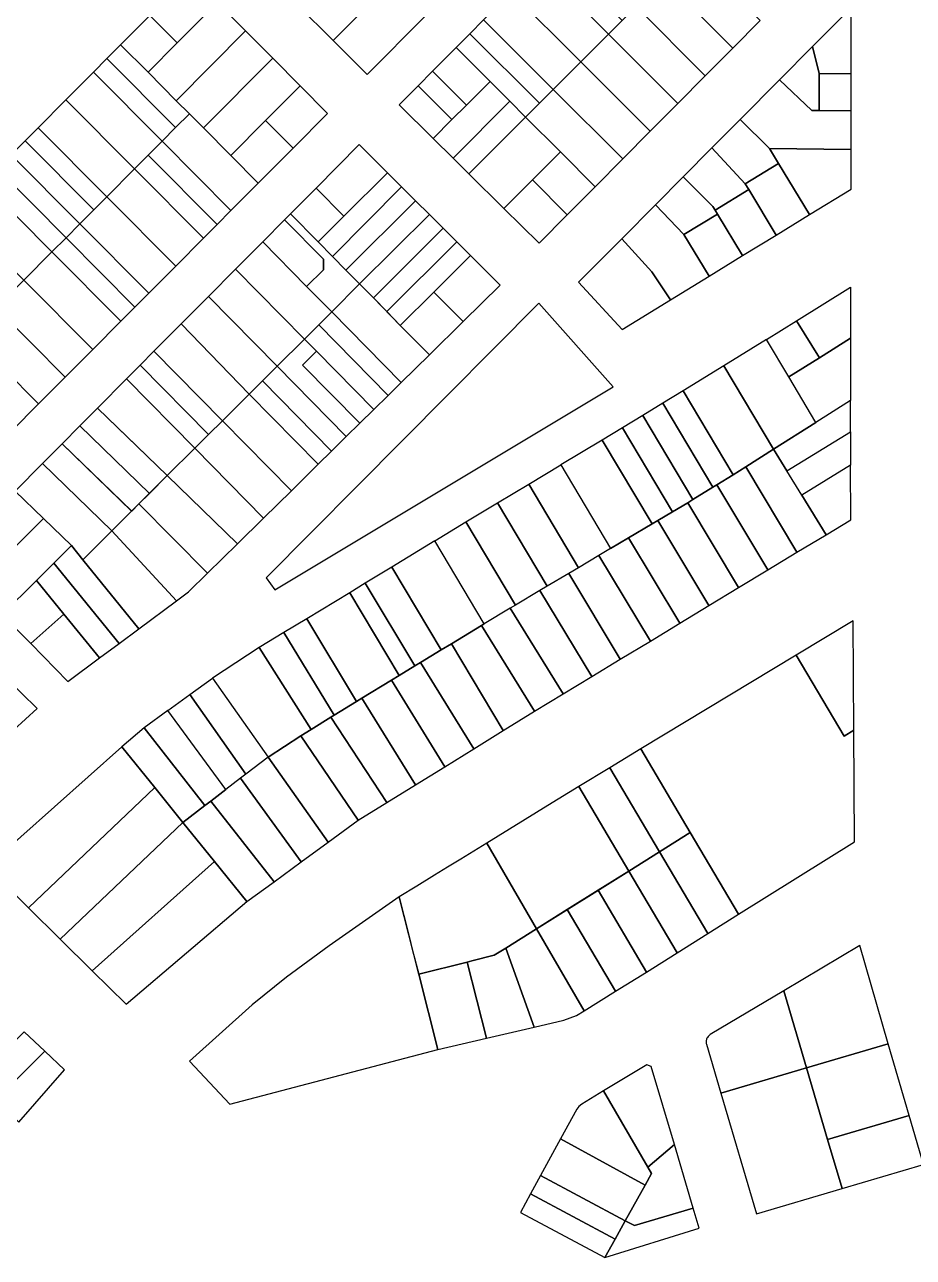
# Model space of a CAD drawing. Header units: metres. Extents: x 263639 to 269142, y 7370519 to 7372711.
# Drawn here: x 263955.9 to 264274.4, y 7370522.3 to 7370963.9 of the extents above; entities that cross this region are included whole.
import ezdxf

# ---------------------------------------------------------------- set-up
doc = ezdxf.new("R2010")
doc.units = ezdxf.units.M
doc.layers.add('LOTE', color=7, linetype='Continuous')

msp = doc.modelspace()

# ---------------------------------------------------------------- linework, layer by layer
at = {"layer": 'LOTE', "color": 7}
for points in [[(264066.41, 7370958.22), (264087.08, 7370978.93), (264074.36, 7370991.62), (264064.19, 7370981.43), (264053.65, 7370970.87), (264066.41, 7370958.22)], [(264140.11, 7370985.49), (264165.11, 7370960.5), (264169.99, 7370965.38), (264144.98, 7370990.39), (264140.11, 7370985.49)], [(264219.55, 7370965.45), (264194.81, 7370990.2), (264184.91, 7370980.3), (264209.69, 7370955.52), (264219.55, 7370965.45)], [(264130.24, 7370975.57), (264155.21, 7370950.6), (264165.11, 7370960.5), (264140.11, 7370985.49), (264130.24, 7370975.57)], [(264015.13, 7370981.72), (264000.74, 7370967.24), (264010.56, 7370957.36), (264024.96, 7370971.84), (264015.13, 7370981.72)], [(264078.67, 7370946.08), (264099.28, 7370966.78), (264087.08, 7370978.93), (264066.41, 7370958.22), (264078.67, 7370946.08)], [(264209.69, 7370955.52), (264184.91, 7370980.3), (264175.01, 7370970.4), (264199.82, 7370945.59), (264209.69, 7370955.52)], [(264120.37, 7370965.64), (264145.31, 7370940.7), (264155.21, 7370950.6), (264130.24, 7370975.57), (264120.37, 7370965.64)], [(264024.96, 7370971.84), (264010.56, 7370957.36), (264000.1, 7370946.86), (264010.22, 7370936.68), (264035.08, 7370961.67), (264024.96, 7370971.84)], [(264199.82, 7370945.59), (264175.01, 7370970.4), (264169.99, 7370965.38), (264165.11, 7370960.5), (264189.96, 7370935.65), (264199.82, 7370945.59)], [(264252.06, 7370969.97), (264238.25, 7370956.06), (264240.61, 7370946.39), (264252.08, 7370946.28), (264252.06, 7370969.97)], [(263990.28, 7370956.72), (264000.1, 7370946.86), (264010.56, 7370957.36), (264000.74, 7370967.24), (263990.28, 7370956.72)], [(264115.44, 7370960.67), (264140.36, 7370935.75), (264145.31, 7370940.7), (264120.37, 7370965.64), (264115.44, 7370960.67)], [(264035.08, 7370961.67), (264010.22, 7370936.68), (264014.91, 7370931.97), (264019.95, 7370926.9), (264044.82, 7370951.88), (264035.08, 7370961.67)], [(264110.5, 7370955.71), (264122.68, 7370943.53), (264129.76, 7370936.46), (264135.41, 7370930.8), (264140.36, 7370935.75), (264115.44, 7370960.67), (264110.5, 7370955.71)], [(264189.96, 7370935.65), (264165.11, 7370960.5), (264155.21, 7370950.6), (264180.09, 7370925.72), (264189.96, 7370935.65)], [(263985.35, 7370951.76), (264009.97, 7370927.01), (264014.91, 7370931.97), (264010.22, 7370936.68), (264000.1, 7370946.86), (263990.28, 7370956.72), (263985.35, 7370951.76)], [(264102.04, 7370947.2), (264114.2, 7370935.04), (264122.68, 7370943.53), (264110.5, 7370955.71), (264102.04, 7370947.2)], [(264226.4, 7370944.13), (264238, 7370933.16), (264240.62, 7370933.13), (264240.61, 7370946.39), (264238.25, 7370956.06), (264226.4, 7370944.13)], [(263980.52, 7370946.9), (264005.14, 7370922.15), (264009.97, 7370927.01), (263985.35, 7370951.76), (263980.52, 7370946.9)], [(264044.82, 7370951.88), (264019.95, 7370926.9), (264029.76, 7370917.04), (264042.22, 7370929.57), (264054.62, 7370942.03), (264044.82, 7370951.88)], [(264180.09, 7370925.72), (264155.21, 7370950.6), (264145.31, 7370940.7), (264170.22, 7370915.79), (264180.09, 7370925.72)], [(263970.67, 7370936.99), (263995.28, 7370912.25), (264000.14, 7370917.14), (264005.14, 7370922.15), (263980.52, 7370946.9), (263970.67, 7370936.99)], [(264102.04, 7370947.2), (264096.9, 7370942.02), (264109.04, 7370929.88), (264114.2, 7370935.04), (264102.04, 7370947.2)], [(264252.08, 7370946.28), (264240.61, 7370946.39), (264240.62, 7370933.13), (264252.09, 7370933.02), (264252.08, 7370946.28)], [(264054.62, 7370942.03), (264042.22, 7370929.57), (264052.07, 7370919.66), (264064.47, 7370932.12), (264054.62, 7370942.03)], [(264096.9, 7370942.02), (264109.04, 7370929.88), (264102.31, 7370923.16), (264090.13, 7370935.21), (264096.9, 7370942.02)], [(264109.42, 7370916.13), (264129.76, 7370936.46), (264122.68, 7370943.53), (264114.2, 7370935.04), (264109.04, 7370929.88), (264102.31, 7370923.16), (264109.42, 7370916.13)], [(264212.35, 7370929.98), (264222.83, 7370919.52), (264252.1, 7370919.24), (264252.09, 7370933.02), (264240.62, 7370933.13), (264238, 7370933.16), (264226.4, 7370944.13), (264212.35, 7370929.98)], [(263960.72, 7370926.98), (263985.32, 7370902.25), (263995.28, 7370912.25), (263970.67, 7370936.99), (263960.72, 7370926.98)], [(264170.22, 7370915.79), (264145.31, 7370940.7), (264140.36, 7370935.75), (264135.41, 7370930.8), (264147.9, 7370918.31), (264160.36, 7370905.85), (264170.22, 7370915.79)], [(264115.11, 7370910.5), (264135.41, 7370930.8), (264129.76, 7370936.46), (264109.42, 7370916.13), (264115.11, 7370910.5)], [(264039.61, 7370907.14), (264029.76, 7370917.04), (264019.95, 7370926.9), (264014.91, 7370931.97), (264009.97, 7370927.01), (264005.14, 7370922.15), (264029.84, 7370897.32), (264039.61, 7370907.14)], [(264052.07, 7370919.66), (264042.22, 7370929.57), (264029.76, 7370917.04), (264039.61, 7370907.14), (264052.07, 7370919.66)], [(264127.67, 7370898.08), (264137.87, 7370908.28), (264147.9, 7370918.31), (264135.41, 7370930.8), (264115.11, 7370910.5), (264127.67, 7370898.08)], [(264202.17, 7370919.73), (264214.14, 7370906.9), (264226.05, 7370914.2), (264222.83, 7370919.52), (264212.35, 7370929.98), (264202.17, 7370919.73)], [(263956.03, 7370922.27), (263980.64, 7370897.54), (263985.32, 7370902.25), (263960.72, 7370926.98), (263956.03, 7370922.27)], [(263951.05, 7370917.26), (263975.65, 7370892.53), (263980.64, 7370897.54), (263956.03, 7370922.27), (263951.05, 7370917.26)], [(264029.84, 7370897.32), (264005.14, 7370922.15), (264000.14, 7370917.14), (264024.84, 7370892.3), (264029.84, 7370897.32)], [(264075.81, 7370920.98), (264060.32, 7370905.39), (264070.29, 7370895.28), (264085.94, 7370910.87), (264075.81, 7370920.98)], [(264191.87, 7370909.36), (264202.54, 7370898.76), (264203.34, 7370897.44), (264215.39, 7370904.82), (264214.14, 7370906.9), (264202.17, 7370919.73), (264191.87, 7370909.36)], [(264252.1, 7370919.24), (264222.83, 7370919.52), (264226.05, 7370914.2), (264237.14, 7370895.86), (264252.11, 7370905.03), (264252.1, 7370919.24)], [(263946.12, 7370912.3), (263970.71, 7370887.57), (263975.65, 7370892.53), (263951.05, 7370917.26), (263946.12, 7370912.3)], [(264024.84, 7370892.3), (264000.14, 7370917.14), (263995.28, 7370912.25), (264019.98, 7370887.42), (264024.84, 7370892.3)], [(264160.36, 7370905.85), (264147.9, 7370918.31), (264137.87, 7370908.28), (264150.36, 7370895.79), (264160.36, 7370905.85)], [(263941.08, 7370907.23), (263965.68, 7370882.51), (263970.71, 7370887.57), (263946.12, 7370912.3), (263941.08, 7370907.23)], [(264019.98, 7370887.42), (263995.28, 7370912.25), (263985.32, 7370902.25), (264010.02, 7370877.41), (264019.98, 7370887.42)], [(264085.94, 7370910.87), (264070.29, 7370895.28), (264061.08, 7370886.11), (264066.27, 7370880.83), (264090.96, 7370905.85), (264085.94, 7370910.87)], [(264237.14, 7370895.86), (264226.05, 7370914.2), (264214.14, 7370906.9), (264215.39, 7370904.82), (264225.23, 7370888.55), (264237.14, 7370895.86)], [(263931.01, 7370897.1), (263955.6, 7370872.38), (263965.68, 7370882.51), (263941.08, 7370907.23), (263931.01, 7370897.1)], [(264090.96, 7370905.85), (264066.27, 7370880.83), (264071.04, 7370876), (264095.98, 7370900.84), (264090.96, 7370905.85)], [(264150.36, 7370895.79), (264137.87, 7370908.28), (264127.67, 7370898.08), (264140.27, 7370885.62), (264150.36, 7370895.79)], [(264181.93, 7370899.35), (264192.17, 7370888.74), (264204.16, 7370896.08), (264203.34, 7370897.44), (264202.54, 7370898.76), (264191.87, 7370909.36), (264181.93, 7370899.35)], [(264010.02, 7370877.41), (263985.32, 7370902.25), (263980.64, 7370897.54), (263975.65, 7370892.53), (264000.35, 7370867.7), (264010.02, 7370877.41)], [(264051.16, 7370896.17), (264061.08, 7370886.11), (264070.29, 7370895.28), (264060.32, 7370905.39), (264051.16, 7370896.17)], [(264225.23, 7370888.55), (264215.39, 7370904.82), (264203.34, 7370897.44), (264204.16, 7370896.08), (264213.18, 7370881.17), (264225.23, 7370888.55)], [(264095.98, 7370900.84), (264071.04, 7370876), (264075.94, 7370871.02), (264100.93, 7370895.9), (264095.98, 7370900.84)], [(264169.89, 7370887.22), (264180.72, 7370875.33), (264187.36, 7370865.33), (264201.19, 7370873.81), (264192.17, 7370888.74), (264181.93, 7370899.35), (264169.89, 7370887.22)], [(264000.35, 7370867.7), (263975.65, 7370892.53), (263970.71, 7370887.57), (263995.42, 7370862.74), (264000.35, 7370867.7)], [(264041.2, 7370886.14), (264056.95, 7370870.15), (264062.94, 7370876.12), (264062.95, 7370879.86), (264049.01, 7370894.01), (264041.2, 7370886.14)], [(264049.01, 7370894.01), (264062.95, 7370879.86), (264062.94, 7370876.12), (264056.95, 7370870.15), (264065.93, 7370861.04), (264075.94, 7370871.02), (264071.04, 7370876), (264066.27, 7370880.83), (264061.08, 7370886.11), (264051.16, 7370896.17), (264049.01, 7370894.01)], [(264100.93, 7370895.9), (264075.94, 7370871.02), (264080.86, 7370866.02), (264105.89, 7370890.95), (264100.93, 7370895.9)], [(264213.18, 7370881.17), (264204.16, 7370896.08), (264192.17, 7370888.74), (264201.19, 7370873.81), (264213.18, 7370881.17)], [(264085.7, 7370861.11), (264080.86, 7370866.02), (264105.89, 7370890.95), (264110.77, 7370886.08), (264110.77, 7370886.08), (264085.7, 7370861.11)], [(263995.42, 7370862.74), (263970.71, 7370887.57), (263965.68, 7370882.51), (263990.38, 7370857.68), (263995.42, 7370862.74)], [(264031.46, 7370876.34), (264056.14, 7370851.29), (264061.27, 7370856.4), (264065.93, 7370861.04), (264056.95, 7370870.15), (264041.2, 7370886.14), (264031.46, 7370876.34)], [(264110.77, 7370886.08), (264085.7, 7370861.11), (264090.53, 7370856.2), (264102.49, 7370868.11), (264115.64, 7370881.21), (264110.77, 7370886.08)], [(264187.36, 7370865.33), (264180.72, 7370875.33), (264169.89, 7370887.22), (264154.42, 7370871.65), (264170.07, 7370854.73), (264187.36, 7370865.33)], [(263990.38, 7370857.68), (263965.68, 7370882.51), (263955.6, 7370872.38), (263980.3, 7370847.55), (263990.38, 7370857.68)], [(264115.64, 7370881.21), (264102.49, 7370868.11), (264113.06, 7370857.56), (264126.29, 7370870.58), (264115.64, 7370881.21)], [(264046.35, 7370841.54), (264046.35, 7370841.54), (264056.14, 7370851.29), (264031.46, 7370876.34), (264021.73, 7370866.54), (264046.35, 7370841.54)], [(263980.3, 7370847.55), (263955.6, 7370872.38), (263945.72, 7370862.46), (263970.43, 7370837.63), (263980.3, 7370847.55)], [(264100.94, 7370845.64), (264090.53, 7370856.2), (264080.86, 7370866.02), (264075.94, 7370871.02), (264065.93, 7370861.04), (264090.87, 7370835.72), (264100.94, 7370845.64)], [(264012, 7370856.75), (264036.33, 7370831.56), (264041.13, 7370836.34), (264046.35, 7370841.54), (264021.73, 7370866.54), (264012, 7370856.75)], [(264113.06, 7370857.56), (264102.49, 7370868.11), (264090.53, 7370856.2), (264100.94, 7370845.64), (264113.06, 7370857.56)], [(264232.51, 7370857.84), (264251.9, 7370869.9), (264251.9, 7370851.55), (264240.75, 7370844.6), (264232.51, 7370857.84)], [(263970.43, 7370837.63), (263945.72, 7370862.46), (263936.18, 7370852.87), (263960.88, 7370828.04), (263970.43, 7370837.63)], [(264045.6, 7370761.4), (264166.77, 7370834.13), (264140.17, 7370864.16), (264042.39, 7370765.77), (264045.6, 7370761.4)], [(264090.87, 7370835.72), (264065.93, 7370861.04), (264061.27, 7370856.4), (264086.18, 7370831.11), (264090.87, 7370835.72)], [(264221.8, 7370851.17), (264232.51, 7370857.84), (264240.75, 7370844.6), (264229.77, 7370837.77), (264221.8, 7370851.17)], [(263960.88, 7370828.04), (263936.18, 7370852.87), (263930.91, 7370847.58), (263926.58, 7370843.22), (263951.28, 7370818.39), (263960.88, 7370828.04)], [(264002.2, 7370846.89), (264026.77, 7370822.04), (264036.33, 7370831.56), (264012, 7370856.75), (264002.2, 7370846.89)], [(264086.18, 7370831.11), (264061.27, 7370856.4), (264056.14, 7370851.29), (264060.48, 7370846.89), (264081.02, 7370826.04), (264086.18, 7370831.11)], [(264056.14, 7370851.29), (264046.35, 7370841.54), (264071.17, 7370816.35), (264076.03, 7370821.13), (264055.52, 7370841.95), (264060.48, 7370846.89), (264056.14, 7370851.29)], [(264239.5, 7370821.42), (264229.77, 7370837.77), (264221.8, 7370851.17), (264206.48, 7370841.72), (264224.29, 7370811.79), (264239.5, 7370821.42)], [(264240.75, 7370844.6), (264251.9, 7370851.55), (264251.91, 7370829.26), (264239.5, 7370821.42), (264229.77, 7370837.77), (264240.75, 7370844.6)], [(263997.32, 7370841.97), (264021.81, 7370817.1), (264026.77, 7370822.04), (264002.2, 7370846.89), (263997.32, 7370841.97)], [(264076.03, 7370821.13), (264081.02, 7370826.04), (264060.48, 7370846.89), (264055.52, 7370841.95), (264076.03, 7370821.13)], [(263992.38, 7370837), (264016.85, 7370812.16), (264021.81, 7370817.1), (263997.32, 7370841.97), (263992.38, 7370837)], [(264071.17, 7370816.35), (264046.35, 7370841.54), (264041.13, 7370836.34), (264065.92, 7370811.18), (264071.17, 7370816.35)], [(264224.29, 7370811.79), (264206.48, 7370841.72), (264191.92, 7370832.74), (264209.83, 7370802.65), (264214.3, 7370805.48), (264224.29, 7370811.79)], [(263982.03, 7370826.58), (264007.01, 7370802.36), (264016.85, 7370812.16), (263992.38, 7370837), (263982.03, 7370826.58)], [(264065.92, 7370811.18), (264041.13, 7370836.34), (264036.33, 7370831.56), (264061.09, 7370806.42), (264065.92, 7370811.18)], [(264061.09, 7370806.42), (264036.33, 7370831.56), (264026.77, 7370822.04), (264051.47, 7370796.97), (264061.09, 7370806.42)], [(264209.83, 7370802.65), (264191.92, 7370832.74), (264184.66, 7370828.31), (264202.58, 7370798.21), (264203.93, 7370799.04), (264209.83, 7370802.65)], [(263975.69, 7370820.2), (264000.63, 7370796), (264007.01, 7370802.36), (264003.37, 7370805.89), (263996.02, 7370813.02), (263982.03, 7370826.58), (263975.69, 7370820.2)], [(264202.58, 7370798.21), (264184.66, 7370828.31), (264177.41, 7370823.89), (264195.33, 7370793.77), (264202.58, 7370798.21)], [(264251.91, 7370829.26), (264239.5, 7370821.42), (264224.29, 7370811.79), (264224.29, 7370811.79), (264229.01, 7370804.1), (264251.92, 7370818.07), (264251.91, 7370829.26)], [(264051.47, 7370796.97), (264026.77, 7370822.04), (264021.81, 7370817.1), (264016.85, 7370812.16), (264041.49, 7370787.15), (264051.47, 7370796.97)], [(264195.33, 7370793.77), (264177.41, 7370823.89), (264170.15, 7370819.46), (264188.03, 7370789.41), (264193.51, 7370792.66), (264195.33, 7370793.77)], [(263975.68, 7370820.18), (263969.35, 7370813.81), (263994.25, 7370789.65), (263996.87, 7370792.26), (264000.63, 7370796), (263975.69, 7370820.2), (263975.68, 7370820.18)], [(264188.03, 7370789.41), (264170.15, 7370819.46), (264162.89, 7370815.03), (264180.73, 7370785.07), (264182.81, 7370786.31), (264188.03, 7370789.41)], [(264251.92, 7370806.07), (264234.38, 7370795.37), (264229.01, 7370804.1), (264251.92, 7370818.07), (264251.92, 7370806.07)], [(263962.29, 7370806.71), (263987.16, 7370782.59), (263994.23, 7370789.63), (263969.32, 7370813.79), (263962.29, 7370806.71)], [(264180.73, 7370785.07), (264162.89, 7370815.03), (264148.05, 7370806.24), (264165.89, 7370776.26), (264172.32, 7370780.07), (264180.73, 7370785.07)], [(264041.49, 7370787.15), (264016.85, 7370812.16), (264007.01, 7370802.36), (264032.16, 7370777.96), (264041.49, 7370787.15)], [(264229.01, 7370804.1), (264224.29, 7370811.79), (264224.29, 7370811.79), (264214.3, 7370805.48), (264232.68, 7370774.89), (264243.09, 7370781.19), (264234.38, 7370795.37), (264229.01, 7370804.1)], [(263952.5, 7370796.85), (263962.66, 7370786.99), (263972.65, 7370777.29), (263976.76, 7370772.23), (263987.16, 7370782.59), (263962.29, 7370806.71), (263952.5, 7370796.85)], [(264136.54, 7370799.3), (264148.05, 7370806.24), (264165.89, 7370776.26), (264161.7, 7370773.77), (264154.34, 7370769.39), (264136.54, 7370799.3)], [(264214.3, 7370805.48), (264209.83, 7370802.65), (264203.93, 7370799.04), (264222.24, 7370768.58), (264232.68, 7370774.89), (264214.3, 7370805.48)], [(264251.92, 7370806.07), (264234.38, 7370795.37), (264243.09, 7370781.19), (264251.93, 7370786.55), (264251.92, 7370806.07)], [(264032.16, 7370777.96), (264007.01, 7370802.36), (263996.87, 7370792.26), (264021.48, 7370767.46), (264032.16, 7370777.96)], [(263942.13, 7370786.41), (263952.24, 7370776.61), (263962.66, 7370786.99), (263952.5, 7370796.85), (263942.13, 7370786.41)], [(264125.41, 7370792.59), (264136.54, 7370799.3), (264154.34, 7370769.39), (264150.89, 7370767.34), (264143.16, 7370762.75), (264125.41, 7370792.59)], [(264203.93, 7370799.04), (264202.58, 7370798.21), (264195.33, 7370793.77), (264193.51, 7370792.66), (264211.78, 7370762.25), (264222.24, 7370768.58), (264203.93, 7370799.04)], [(264021.48, 7370767.46), (263996.87, 7370792.26), (263994.23, 7370789.63), (263987.16, 7370782.59), (264010.29, 7370757.49), (264014.62, 7370760.71), (264021.48, 7370767.46)], [(264114.05, 7370785.75), (264125.41, 7370792.59), (264143.16, 7370762.75), (264140.57, 7370761.21), (264131.76, 7370755.98), (264114.05, 7370785.75)], [(264193.51, 7370792.66), (264188.03, 7370789.41), (264182.81, 7370786.31), (264201.14, 7370755.81), (264211.78, 7370762.25), (264193.51, 7370792.66)], [(263947.87, 7370752.61), (263960.13, 7370764.83), (263966.38, 7370771.04), (263972.65, 7370777.29), (263962.66, 7370786.99), (263952.24, 7370776.61), (263938.12, 7370762.56), (263947.87, 7370752.61)], [(264010.29, 7370757.49), (263987.16, 7370782.59), (263976.76, 7370772.23), (263996.81, 7370747.48), (264010.29, 7370757.49)], [(264102.87, 7370779.01), (264114.05, 7370785.75), (264131.76, 7370755.98), (264129.87, 7370754.86), (264120.59, 7370749.23), (264102.87, 7370779.01)], [(264182.81, 7370786.31), (264180.73, 7370785.07), (264172.32, 7370780.07), (264190.7, 7370749.49), (264201.14, 7370755.81), (264182.81, 7370786.31)], [(264120.59, 7370749.23), (264102.87, 7370779.01), (264087.52, 7370769.61), (264105.2, 7370739.91), (264108.83, 7370742.11), (264119.61, 7370748.64), (264120.59, 7370749.23)], [(264172.32, 7370780.07), (264165.89, 7370776.26), (264161.7, 7370773.77), (264180.14, 7370743.1), (264190.7, 7370749.49), (264172.32, 7370780.07)], [(263996.81, 7370747.48), (263976.76, 7370772.23), (263972.65, 7370777.29), (263966.38, 7370771.04), (263989.81, 7370742.28), (263996.81, 7370747.48)], [(264150.89, 7370767.34), (264150.89, 7370767.34), (264169.37, 7370736.58), (264180.14, 7370743.1), (264161.7, 7370773.77), (264154.34, 7370769.39), (264150.89, 7370767.34)], [(263989.81, 7370742.28), (263966.38, 7370771.04), (263960.13, 7370764.83), (263969.95, 7370752.79), (263982.77, 7370737.05), (263989.81, 7370742.28)], [(264105.2, 7370739.91), (264087.52, 7370769.61), (264077.97, 7370763.79), (264095.72, 7370734.17), (264097.81, 7370735.43), (264105.2, 7370739.91)], [(263958.09, 7370742.17), (263969.95, 7370752.79), (263960.13, 7370764.83), (263947.87, 7370752.61), (263958.09, 7370742.17)], [(264140.57, 7370761.21), (264140.57, 7370761.21), (264159.11, 7370730.37), (264169.37, 7370736.58), (264150.89, 7370767.34), (264143.16, 7370762.75), (264140.57, 7370761.21)], [(264090.16, 7370730.8), (264072.41, 7370760.41), (264057.04, 7370751.05), (264074.77, 7370721.45), (264076.71, 7370722.65), (264087.37, 7370729.11), (264090.16, 7370730.8)], [(264095.72, 7370734.17), (264077.97, 7370763.79), (264072.41, 7370760.41), (264090.16, 7370730.8), (264095.72, 7370734.17)], [(264129.87, 7370754.86), (264129.87, 7370754.86), (264148.83, 7370724.15), (264159.11, 7370730.37), (264140.57, 7370761.21), (264131.76, 7370755.98), (264129.87, 7370754.86)], [(263982.77, 7370737.05), (263969.95, 7370752.79), (263958.09, 7370742.17), (263971.39, 7370728.59), (263982.77, 7370737.05)], [(264129.87, 7370754.86), (264120.59, 7370749.23), (264119.61, 7370748.64), (264138.56, 7370717.94), (264148.83, 7370724.15), (264129.87, 7370754.86)], [(264074.77, 7370721.45), (264057.04, 7370751.05), (264048.77, 7370746.21), (264066.81, 7370716.5), (264074.77, 7370721.45)], [(264119.61, 7370748.64), (264108.83, 7370742.11), (264127.39, 7370711.02), (264138.56, 7370717.94), (264119.61, 7370748.64)], [(264232.37, 7370738.05), (264249.58, 7370708.97), (264253.1, 7370711.17), (264252.88, 7370750.4), (264232.37, 7370738.05)], [(264066.81, 7370716.5), (264048.77, 7370746.21), (264039.95, 7370740.83), (264058.59, 7370711.4), (264065.67, 7370715.8), (264066.81, 7370716.5)], [(264058.59, 7370711.4), (264039.95, 7370740.83), (264023.24, 7370729.83), (264043.13, 7370701.51), (264054.86, 7370709.09), (264058.59, 7370711.4)], [(264108.83, 7370742.11), (264105.2, 7370739.91), (264097.81, 7370735.43), (264116.89, 7370704.52), (264127.39, 7370711.02), (264108.83, 7370742.11)], [(264232.37, 7370738.05), (264176.69, 7370704.51), (264194.45, 7370674.5), (264211.78, 7370645.23), (264211.78, 7370645.23), (264211.78, 7370645.23), (264253.32, 7370671.21), (264253.32, 7370671.21), (264253.1, 7370711.17), (264249.58, 7370708.97), (264232.37, 7370738.05)], [(264097.81, 7370735.43), (264095.72, 7370734.17), (264090.16, 7370730.8), (264087.37, 7370729.11), (264106.52, 7370698.1), (264116.89, 7370704.52), (264097.81, 7370735.43)], [(263960.42, 7370718.95), (263949.19, 7370729.92), (263937.38, 7370718.47), (263947.83, 7370707.53), (263960.42, 7370718.95)], [(264015.13, 7370723.95), (264023.24, 7370729.83), (264043.13, 7370701.51), (264035.16, 7370695.41), (264015.13, 7370723.95)], [(264087.37, 7370729.11), (264076.71, 7370722.65), (264095.92, 7370691.54), (264106.52, 7370698.1), (264087.37, 7370729.11)], [(264028.02, 7370689.95), (264007.15, 7370718.18), (264015.13, 7370723.95), (264035.16, 7370695.41), (264033.3, 7370693.99), (264028.02, 7370689.95)], [(264076.71, 7370722.65), (264074.77, 7370721.45), (264066.81, 7370716.5), (264065.67, 7370715.8), (264085.71, 7370685.22), (264095.92, 7370691.54), (264076.71, 7370722.65)], [(264028.02, 7370689.95), (264007.15, 7370718.18), (263998.7, 7370712.07), (264020.51, 7370684.19), (264022.6, 7370685.79), (264028.02, 7370689.95)], [(264002.54, 7370690.65), (264012.63, 7370678.16), (264020.51, 7370684.19), (263998.7, 7370712.07), (263990.72, 7370705.26), (264002.54, 7370690.65)], [(264065.67, 7370715.8), (264058.59, 7370711.4), (264054.86, 7370709.09), (264075.47, 7370678.88), (264085.71, 7370685.22), (264065.67, 7370715.8)], [(264054.86, 7370709.09), (264043.13, 7370701.51), (264064.71, 7370671.03), (264075.47, 7370678.88), (264054.86, 7370709.09)], [(263990.72, 7370705.26), (263942.3, 7370662.23), (263957.26, 7370647.49), (264002.54, 7370690.65), (263990.72, 7370705.26)], [(264176.69, 7370704.51), (264165.59, 7370697.74), (264183.43, 7370667.6), (264194.45, 7370674.5), (264176.69, 7370704.51), (264176.69, 7370704.51)], [(264043.13, 7370701.51), (264043.13, 7370701.51), (264035.16, 7370695.41), (264033.3, 7370693.99), (264055.01, 7370663.96), (264064.71, 7370671.03), (264043.13, 7370701.51)], [(264033.3, 7370693.99), (264028.02, 7370689.95), (264022.6, 7370685.79), (264045.29, 7370656.87), (264055.01, 7370663.96), (264033.3, 7370693.99)], [(264154.51, 7370690.94), (264172.4, 7370660.7), (264183.43, 7370667.6), (264165.59, 7370697.74), (264154.51, 7370690.94)], [(264002.54, 7370690.65), (263957.26, 7370647.49), (263968.66, 7370636.25), (264012.63, 7370678.16), (264002.54, 7370690.65)], [(264121.53, 7370670.72), (264139.33, 7370640.02), (264172.4, 7370660.7), (264154.51, 7370690.94), (264143.42, 7370684.15), (264121.53, 7370670.72)], [(264022.6, 7370685.79), (264020.51, 7370684.19), (264012.63, 7370678.16), (264023.97, 7370664.15), (264035.55, 7370649.82), (264045.29, 7370656.87), (264022.6, 7370685.79)], [(264012.63, 7370678.16), (263968.66, 7370636.25), (263980.1, 7370624.97), (264023.97, 7370664.15), (264012.63, 7370678.16)], [(264211.78, 7370645.23), (264194.45, 7370674.5), (264183.43, 7370667.6), (264200.75, 7370638.33), (264211.78, 7370645.23)], [(264093.66, 7370637.31), (264094.94, 7370632.27), (264095.95, 7370628.3), (264096.2, 7370627.33), (264097.11, 7370623.78), (264114.44, 7370628.11), (264116.19, 7370628.55), (264124.19, 7370630.55), (264128.3, 7370633.12), (264139.33, 7370640.02), (264121.53, 7370670.72), (264116.84, 7370667.85), (264112.16, 7370664.98), (264107.48, 7370662.11), (264102.79, 7370659.23), (264096.43, 7370655.33), (264090.06, 7370651.43), (264091.75, 7370644.8), (264092.57, 7370641.58), (264093.66, 7370637.31)], [(264200.75, 7370638.33), (264183.43, 7370667.6), (264172.4, 7370660.7), (264189.73, 7370631.44), (264200.75, 7370638.33)], [(264023.97, 7370664.15), (263980.1, 7370624.97), (263992.26, 7370612.99), (264035.55, 7370649.82), (264023.97, 7370664.15)], [(264189.73, 7370631.44), (264172.4, 7370660.7), (264161.38, 7370653.81), (264178.7, 7370624.54), (264189.73, 7370631.44)], [(264104, 7370596.74), (264097.11, 7370623.78), (264090.06, 7370651.43), (264064.99, 7370633.91), (264049.71, 7370622.65), (264037.44, 7370612.75), (264014.91, 7370592.64), (264029.38, 7370577.22), (264104, 7370596.74)], [(264178.7, 7370624.54), (264161.38, 7370653.81), (264150.35, 7370646.91), (264167.68, 7370617.64), (264178.7, 7370624.54)], [(264167.68, 7370617.64), (264150.35, 7370646.91), (264139.33, 7370640.02), (264156.39, 7370610.59), (264167.68, 7370617.64)], [(264156.39, 7370610.59), (264139.33, 7370640.02), (264128.3, 7370633.12), (264138.45, 7370604.82), (264149.12, 7370607.33), (264153.7, 7370608.91), (264156.39, 7370610.59)], [(264138.45, 7370604.82), (264128.3, 7370633.12), (264124.19, 7370630.55), (264116.19, 7370628.55), (264114.44, 7370628.11), (264121.4, 7370600.82), (264138.45, 7370604.82)], [(264236.12, 7370590.23), (264265.41, 7370598.86), (264255.17, 7370634.05), (264227.99, 7370617.85), (264236.12, 7370590.23)], [(264121.4, 7370600.82), (264114.44, 7370628.11), (264097.11, 7370623.78), (264104, 7370596.74), (264121.4, 7370600.82)], [(264200.25, 7370598.68), (264205.41, 7370581.17), (264236.12, 7370590.23), (264227.99, 7370617.85), (264201.59, 7370602.11), (264201.22, 7370601.85), (264200.98, 7370601.62), (264200.8, 7370601.42), (264200.56, 7370601.09), (264200.41, 7370600.81), (264200.27, 7370600.43), (264200.15, 7370599.89), (264200.13, 7370599.61), (264200.18, 7370598.99), (264200.25, 7370598.68)], [(263955.74, 7370603.14), (263938.07, 7370585.62), (263945.47, 7370578.65), (263963.13, 7370596.17), (263955.74, 7370603.14)], [(264243.68, 7370564.57), (264272.88, 7370573.19), (264265.41, 7370598.86), (264236.12, 7370590.23), (264243.68, 7370564.57)], [(263970.2, 7370589.51), (263963.13, 7370596.17), (263945.47, 7370578.65), (263953.86, 7370570.75), (263970.2, 7370589.51)], [(264180.41, 7370590.74), (264178.82, 7370591.24), (264163.36, 7370581.94), (264179.28, 7370554.64), (264188.74, 7370562.77), (264180.41, 7370590.74)], [(264243.68, 7370564.57), (264236.12, 7370590.23), (264205.41, 7370581.17), (264218.13, 7370537.95), (264248.85, 7370547.01), (264243.68, 7370564.57)], [(264147.98, 7370564.77), (264178.25, 7370548.22), (264180.58, 7370552.41), (264179.28, 7370554.64), (264179.28, 7370554.64), (264163.36, 7370581.94), (264155.58, 7370577.25), (264154.53, 7370576.41), (264153.77, 7370575.36), (264147.98, 7370564.77)], [(264248.85, 7370547.01), (264278, 7370555.61), (264272.88, 7370573.19), (264243.68, 7370564.57), (264248.85, 7370547.01)], [(264140.78, 7370551.61), (264171.15, 7370535.44), (264178.25, 7370548.22), (264147.98, 7370564.77), (264140.78, 7370551.61)], [(264188.74, 7370562.77), (264179.28, 7370554.64), (264180.58, 7370552.41), (264178.25, 7370548.22), (264171.15, 7370535.44), (264174.45, 7370533.69), (264195.53, 7370539.97), (264188.74, 7370562.77)], [(264137.18, 7370545.03), (264167.51, 7370528.89), (264171.15, 7370535.44), (264140.78, 7370551.61), (264137.18, 7370545.03)], [(264133.58, 7370538.45), (264163.87, 7370522.33), (264167.51, 7370528.89), (264137.18, 7370545.03), (264133.58, 7370538.45)], [(264195.53, 7370539.97), (264174.45, 7370533.69), (264171.15, 7370535.44), (264167.51, 7370528.89), (264163.87, 7370522.33), (264197.67, 7370532.78), (264195.53, 7370539.97)]]:
    msp.add_lwpolyline(points, close=True, dxfattribs=at)

doc.saveas('drawing.dxf')
